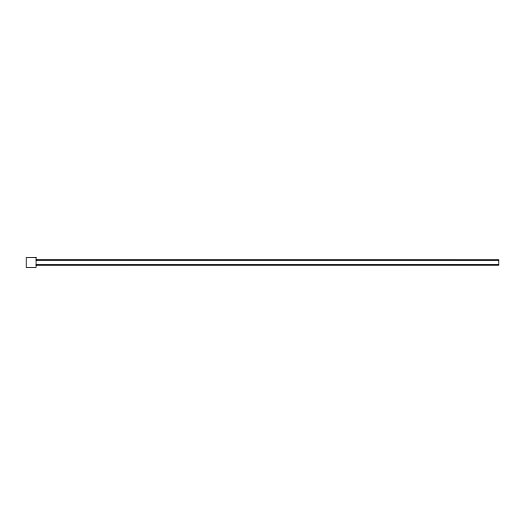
<?xml version="1.0" encoding="UTF-8"?>
<svg xmlns="http://www.w3.org/2000/svg" width="525" height="525" viewBox="0 0 525 525"><rect width="100%" height="100%" fill="white"/><g stroke="black" fill="none" stroke-linecap="round" stroke-linejoin="round"><path stroke-width="0.79" d="M498.75 260.006L36.094 260.006L498.75 260.046L498.75 264.967L36.094 264.967L498.75 264.928M36.094 257.578L26.25 257.578L26.25 267.422L36.094 267.422L36.094 257.578"/></g></svg>
